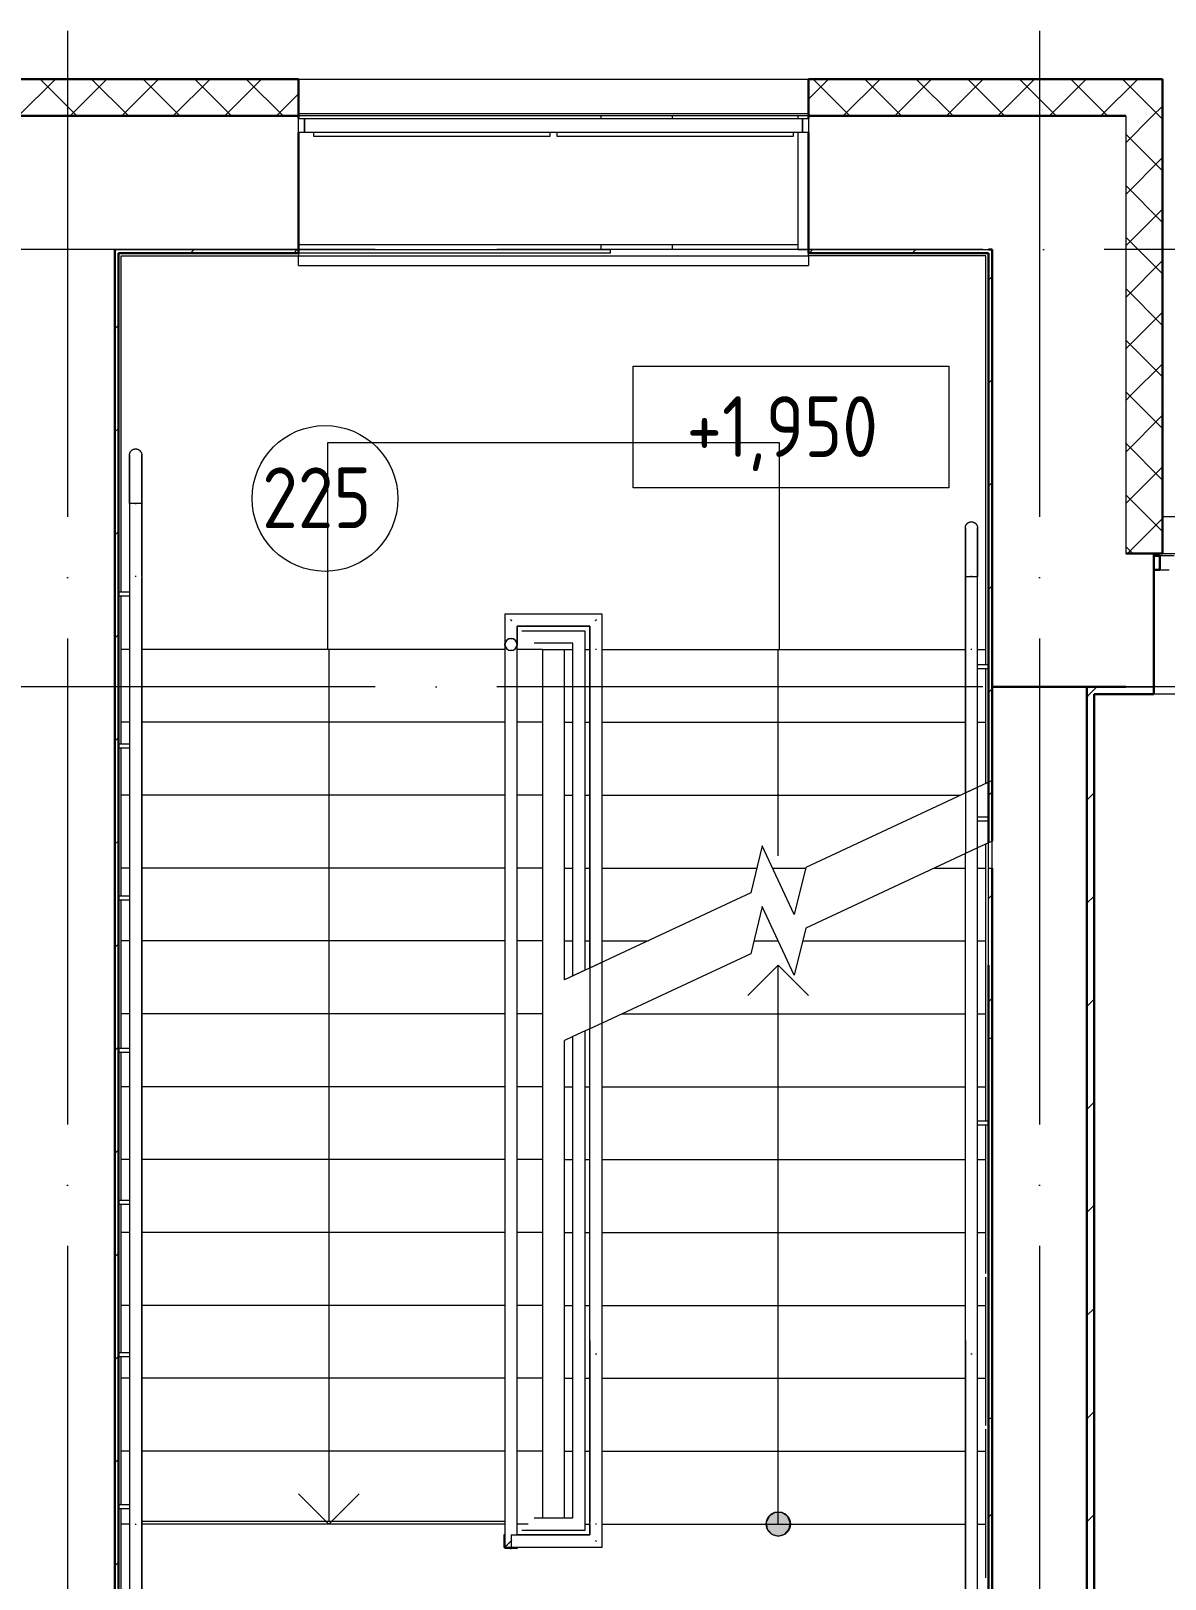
# Model space of a CAD drawing. Header units: millimetres. Extents: x -88595 to 880822, y -1054509 to -148035.
# Drawn here: x 308812 to 313480, y -271723 to -265352 of the extents above; entities that cross this region are included whole.
import ezdxf

# ---------------------------------------------------------------- set-up
doc = ezdxf.new("R2010")
doc.units = ezdxf.units.MM
doc.linetypes.add('ADSK_Линия сетки', pattern=[25, 20, -2.5, 0, -2.5])
for name, color, linetype, lineweight in [('_ Окна', 7, 'Continuous', 30), ('Аннотация', 7, 'Continuous', 20), ('Лестницы', 7, 'Continuous', 9), ('Марки помещений', 7, 'Continuous', 20), ('Оборудование', 7, 'Continuous', 18), ('Ограждение', 7, 'Continuous', 9), ('Окна', 7, 'Continuous', 9), ('Оси', 7, 'Continuous', 9), ('Отметки', 7, 'Continuous', 9), ('Перекрытие', 7, 'Continuous', 18), ('Стены внутренние', 7, 'Continuous', 18), ('Стены наружные', 7, 'Continuous', 18), ('Стены штриховка', 7, 'Continuous', 9), ('Стрелки вверх', 7, 'Continuous', 18)]:
    doc.layers.add(name, color=color, linetype=linetype, lineweight=lineweight)
doc.styles.add('GOST Common_2', font='GOST_Common.ttf', dxfattribs={"width": 0.9, "height": 350})

# ---------------------------------------------------------------- blocks, each defined once
blk = doc.blocks.new('Тип перил - D15 высота60 консоль80-16089-План 2 этажа смеж копия 4')
at = {"layer": 'Ограждение'}
for p, q in [((-7.5, 70), (-7.5, 25)), ((7.5, 25), (7.5, 70))]:
    blk.add_line(p, q, dxfattribs=at)
blk = doc.blocks.new('Тип перил - D15 высота60 консоль80-V33-План 2 этажа смеж копия 4')
at = {"layer": 'Ограждение'}
for p, q in [((-7.5, 70), (-7.5, 24.8)), ((7.5, 24.8), (7.5, 70))]:
    blk.add_line(p, q, dxfattribs=at)
blk = doc.blocks.new('2 этаж')
at = {"layer": 'Стрелки вверх'}
h = blk.add_hatch(color=256, dxfattribs=at)
edge = h.paths.add_edge_path()
edge.add_arc((341222.5, 656311.5), 50, 0, 360)
blk.add_hatch(color=256, dxfattribs=at).paths.add_polyline_path([(341222.5, 656261.5), (341249.5, 656269.4), (341268, 656290.7), (341272, 656318.6), (341260.3, 656344.2), (341236.6, 656359.5), (341208.4, 656359.5), (341184.7, 656344.2), (341173, 656318.6), (341177, 656290.7), (341195.5, 656269.4)])
at = {"layer": '_ Окна'}
for p, q in [((342792.9, 660296.5), (342767.9, 660296.5)), ((342792.9, 660238.5), (342792.9, 660296.5)), ((342767.9, 660238.5), (342792.9, 660238.5))]:
    blk.add_line(p, q, dxfattribs=at)
at = {"layer": '_ Окна', "lineweight": 18}
for p, q in [((342852.4, 660296.5), (342792.9, 660296.5)), ((342792.9, 660296.5), (342792.9, 660238.5)), ((342792.9, 660238.5), (342830.9, 660238.5))]:
    blk.add_line(p, q, dxfattribs=at)
at = {"layer": 'Аннотация', "lineweight": 20}
for p, q in [((340624.7, 660576.6), (340624.7, 661076.6)), ((340624.7, 661076.6), (341924.7, 661076.6)), ((341924.7, 661076.6), (341924.7, 660576.6)), ((341924.7, 660576.6), (340624.7, 660576.6))]:
    blk.add_line(p, q, dxfattribs=at)
at = {"layer": 'Лестницы'}
for p, q in [((341302.5, 661556.5), (340532.5, 661556.5)), ((338552.5, 659911.5), (338517.5, 659911.5)), ((338552.5, 659911.5), (338517.5, 659911.5)), ((340097.5, 659911.5), (338602.5, 659911.5)), ((340097.5, 659911.5), (338602.5, 659911.5)), ((340252.5, 659911.5), (340147.5, 659911.5)), ((340252.5, 659911.5), (340147.5, 659911.5)), ((340252.5, 659911.5), (340342.5, 659911.5)), ((340252.5, 659911.5), (340252.5, 659611.5)), ((340342.5, 659911.5), (340377.5, 659911.5)), ((340342.5, 659611.5), (340342.5, 659911.5)), ((340342.5, 659911.5), (340377.5, 659911.5)), ((340427.5, 659911.5), (340447.5, 659911.5)), ((340427.5, 659911.5), (340447.5, 659911.5)), ((340497.5, 659911.5), (341992.5, 659911.5)), ((340497.5, 659911.5), (341992.5, 659911.5)), ((342042.5, 659911.5), (342077.5, 659911.5)), ((342042.5, 659911.5), (342077.5, 659911.5)), ((338552.5, 659611.5), (338517.5, 659611.5)), ((338552.5, 659611.5), (338517.5, 659611.5)), ((340097.5, 659611.5), (338602.5, 659611.5)), ((340097.5, 659611.5), (338602.5, 659611.5)), ((340252.5, 659611.5), (340147.5, 659611.5)), ((340252.5, 659611.5), (340147.5, 659611.5)), ((340252.5, 659611.5), (340252.5, 659311.5)), ((340342.5, 659311.5), (340342.5, 659611.5)), ((340342.5, 659611.5), (340377.5, 659611.5)), ((340342.5, 659611.5), (340377.5, 659611.5)), ((340427.5, 659611.5), (340447.5, 659611.5)), ((340427.5, 659611.5), (340447.5, 659611.5)), ((340497.5, 659611.5), (341992.5, 659611.5)), ((340497.5, 659611.5), (341992.5, 659611.5)), ((342042.5, 659611.5), (342077.5, 659611.5)), ((342042.5, 659611.5), (342077.5, 659611.5)), ((342102.5, 659371.9), (341335.8, 659014.3)), ((338552.5, 659311.5), (338517.5, 659311.5)), ((338552.5, 659311.5), (338517.5, 659311.5)), ((340097.5, 659311.5), (338602.5, 659311.5)), ((340097.5, 659311.5), (338602.5, 659311.5)), ((340252.5, 659311.5), (340147.5, 659311.5)), ((340252.5, 659311.5), (340147.5, 659311.5)), ((340252.5, 659311.5), (340252.5, 659011.5)), ((340342.5, 659011.5), (340342.5, 659311.5)), ((340342.5, 659311.5), (340377.5, 659311.5)), ((340342.5, 659311.5), (340377.5, 659311.5)), ((340427.5, 659311.5), (340447.5, 659311.5)), ((340427.5, 659311.5), (340447.5, 659311.5)), ((340497.5, 659311.5), (341973.1, 659311.5)), ((340497.5, 659311.5), (341973.1, 659311.5)), ((341156.5, 659103.1), (341109.2, 658908.7)), ((341288.5, 658819.9), (341156.5, 659103.1)), ((342102.5, 659121.9), (342042.5, 659093.9)), ((342102.5, 659011.5), (342102.5, 659121.9)), ((341992.5, 659070.6), (341335.8, 658764.3)), ((338552.5, 659011.5), (338517.5, 659011.5)), ((338552.5, 659011.5), (338517.5, 659011.5)), ((340097.5, 659011.5), (338602.5, 659011.5)), ((340097.5, 659011.5), (338602.5, 659011.5)), ((340252.5, 659011.5), (340147.5, 659011.5)), ((340252.5, 659011.5), (340147.5, 659011.5)), ((340252.5, 659011.5), (340252.5, 658711.5)), ((340342.5, 658711.5), (340342.5, 659011.5)), ((340342.5, 659011.5), (340377.5, 659011.5)), ((340342.5, 659011.5), (340377.5, 659011.5)), ((340427.5, 659011.5), (340447.5, 659011.5)), ((340427.5, 659011.5), (340447.5, 659011.5)), ((340497.5, 659011.5), (341134.2, 659011.5)), ((340497.5, 659011.5), (341134.2, 659011.5)), ((341199.2, 659011.5), (341335.1, 659011.5)), ((341199.2, 659011.5), (341335.1, 659011.5)), ((341335.8, 659014.3), (341288.5, 658819.9)), ((341865.9, 659011.5), (341992.5, 659011.5)), ((341865.9, 659011.5), (341992.5, 659011.5)), ((342042.5, 659011.5), (342077.5, 659011.5)), ((342042.5, 659011.5), (342077.5, 659011.5)), ((342087.5, 659011.5), (342102.5, 659011.5)), ((342087.5, 659011.5), (342102.5, 659011.5)), ((341109.2, 658908.7), (340342.5, 658551.2)), ((341156.5, 658853.1), (341109.2, 658658.7)), ((341288.5, 658569.9), (341156.5, 658853.1)), ((341335.8, 658764.3), (341288.5, 658569.9)), ((338552.5, 658711.5), (338517.5, 658711.5)), ((338552.5, 658711.5), (338517.5, 658711.5)), ((340097.5, 658711.5), (338602.5, 658711.5)), ((340097.5, 658711.5), (338602.5, 658711.5)), ((340252.5, 658711.5), (340147.5, 658711.5)), ((340252.5, 658711.5), (340147.5, 658711.5)), ((340252.5, 658711.5), (340252.5, 658411.5)), ((340342.5, 658551.2), (340342.5, 658711.5)), ((340342.5, 658711.5), (340377.5, 658711.5)), ((340342.5, 658711.5), (340377.5, 658711.5)), ((340427.5, 658711.5), (340447.5, 658711.5)), ((340427.5, 658711.5), (340447.5, 658711.5)), ((340497.5, 658711.5), (340686.4, 658711.5)), ((340497.5, 658711.5), (340686.4, 658711.5)), ((341109.2, 658658.7), (340497.5, 658373.4)), ((341122.1, 658711.5), (341222.5, 658711.5)), ((341122.1, 658711.5), (341222.5, 658711.5)), ((341323, 658711.5), (341992.5, 658711.5)), ((341323, 658711.5), (341992.5, 658711.5)), ((342042.5, 658711.5), (342077.5, 658711.5)), ((342042.5, 658711.5), (342077.5, 658711.5)), ((338552.5, 658411.5), (338517.5, 658411.5)), ((338552.5, 658411.5), (338517.5, 658411.5)), ((340097.5, 658411.5), (338602.5, 658411.5)), ((340097.5, 658411.5), (338602.5, 658411.5)), ((340252.5, 658411.5), (340147.5, 658411.5)), ((340252.5, 658411.5), (340147.5, 658411.5)), ((340252.5, 658411.5), (340252.5, 658111.5)), ((340579.1, 658411.5), (341992.5, 658411.5)), ((340579.1, 658411.5), (341992.5, 658411.5)), ((342042.5, 658411.5), (342077.5, 658411.5)), ((342042.5, 658411.5), (342077.5, 658411.5)), ((340447.5, 658350.1), (340427.5, 658340.8)), ((340377.5, 658317.5), (340342.5, 658301.2)), ((340342.5, 658111.5), (340342.5, 658301.2)), ((338552.5, 658111.5), (338517.5, 658111.5)), ((338552.5, 658111.5), (338517.5, 658111.5)), ((340097.5, 658111.5), (338602.5, 658111.5)), ((340097.5, 658111.5), (338602.5, 658111.5)), ((340252.5, 658111.5), (340147.5, 658111.5)), ((340252.5, 658111.5), (340147.5, 658111.5)), ((340252.5, 658111.5), (340252.5, 657811.5)), ((340342.5, 657811.5), (340342.5, 658111.5)), ((340342.5, 658111.5), (340377.5, 658111.5)), ((340342.5, 658111.5), (340377.5, 658111.5)), ((340427.5, 658111.5), (340447.5, 658111.5)), ((340427.5, 658111.5), (340447.5, 658111.5)), ((340497.5, 658111.5), (341992.5, 658111.5)), ((340497.5, 658111.5), (341992.5, 658111.5)), ((342042.5, 658111.5), (342077.5, 658111.5)), ((342042.5, 658111.5), (342077.5, 658111.5)), ((338552.5, 657811.5), (338517.5, 657811.5)), ((338552.5, 657811.5), (338517.5, 657811.5)), ((340097.5, 657811.5), (338602.5, 657811.5)), ((340097.5, 657811.5), (338602.5, 657811.5)), ((340252.5, 657811.5), (340147.5, 657811.5)), ((340252.5, 657811.5), (340147.5, 657811.5)), ((340252.5, 657811.5), (340252.5, 657511.5)), ((340342.5, 657511.5), (340342.5, 657811.5)), ((340342.5, 657811.5), (340377.5, 657811.5)), ((340342.5, 657811.5), (340377.5, 657811.5)), ((340427.5, 657811.5), (340447.5, 657811.5)), ((340427.5, 657811.5), (340447.5, 657811.5)), ((340497.5, 657811.5), (341992.5, 657811.5)), ((340497.5, 657811.5), (341992.5, 657811.5)), ((342042.5, 657811.5), (342077.5, 657811.5)), ((342042.5, 657811.5), (342077.5, 657811.5)), ((338552.5, 657511.5), (338517.5, 657511.5)), ((338552.5, 657511.5), (338517.5, 657511.5)), ((340097.5, 657511.5), (338602.5, 657511.5)), ((340097.5, 657511.5), (338602.5, 657511.5)), ((340252.5, 657511.5), (340147.5, 657511.5)), ((340252.5, 657511.5), (340147.5, 657511.5)), ((340252.5, 657511.5), (340252.5, 657211.5)), ((340342.5, 657211.5), (340342.5, 657511.5)), ((340342.5, 657511.5), (340377.5, 657511.5)), ((340342.5, 657511.5), (340377.5, 657511.5)), ((340427.5, 657511.5), (340447.5, 657511.5)), ((340427.5, 657511.5), (340447.5, 657511.5)), ((340497.5, 657511.5), (341992.5, 657511.5)), ((340497.5, 657511.5), (341992.5, 657511.5)), ((342042.5, 657511.5), (342077.5, 657511.5)), ((342042.5, 657511.5), (342077.5, 657511.5)), ((338552.5, 657211.5), (338517.5, 657211.5)), ((338552.5, 657211.5), (338517.5, 657211.5)), ((340097.5, 657211.5), (338602.5, 657211.5)), ((340097.5, 657211.5), (338602.5, 657211.5)), ((340252.5, 657211.5), (340147.5, 657211.5)), ((340252.5, 657211.5), (340147.5, 657211.5)), ((340252.5, 657211.5), (340252.5, 656911.5)), ((340342.5, 656911.5), (340342.5, 657211.5)), ((340342.5, 657211.5), (340377.5, 657211.5)), ((340342.5, 657211.5), (340377.5, 657211.5)), ((340427.5, 657211.5), (340447.5, 657211.5)), ((340427.5, 657211.5), (340447.5, 657211.5)), ((340497.5, 657211.5), (341992.5, 657211.5)), ((340497.5, 657211.5), (341992.5, 657211.5)), ((342042.5, 657211.5), (342077.5, 657211.5)), ((342042.5, 657211.5), (342077.5, 657211.5)), ((338552.5, 656911.5), (338517.5, 656911.5)), ((338552.5, 656911.5), (338517.5, 656911.5)), ((340097.5, 656911.5), (338602.5, 656911.5)), ((340097.5, 656911.5), (338602.5, 656911.5)), ((340252.5, 656911.5), (340147.5, 656911.5)), ((340252.5, 656911.5), (340147.5, 656911.5)), ((340252.5, 656911.5), (340252.5, 656611.5)), ((340342.5, 656611.5), (340342.5, 656911.5)), ((340342.5, 656911.5), (340377.5, 656911.5)), ((340342.5, 656911.5), (340377.5, 656911.5)), ((340427.5, 656911.5), (340447.5, 656911.5)), ((340427.5, 656911.5), (340447.5, 656911.5)), ((340497.5, 656911.5), (341992.5, 656911.5)), ((340497.5, 656911.5), (341992.5, 656911.5)), ((342042.5, 656911.5), (342077.5, 656911.5)), ((342042.5, 656911.5), (342077.5, 656911.5)), ((338552.5, 656611.5), (338517.5, 656611.5)), ((338552.5, 656611.5), (338517.5, 656611.5)), ((340097.5, 656611.5), (338602.5, 656611.5)), ((340097.5, 656611.5), (338602.5, 656611.5)), ((340252.5, 656611.5), (340147.5, 656611.5)), ((340252.5, 656611.5), (340147.5, 656611.5)), ((340252.5, 656611.5), (340252.5, 656336.5)), ((340342.5, 656336.5), (340342.5, 656611.5)), ((340342.5, 656611.5), (340377.5, 656611.5)), ((340342.5, 656611.5), (340377.5, 656611.5)), ((340427.5, 656611.5), (340447.5, 656611.5)), ((340427.5, 656611.5), (340447.5, 656611.5)), ((340497.5, 656611.5), (341992.5, 656611.5)), ((340497.5, 656611.5), (341992.5, 656611.5)), ((342042.5, 656611.5), (342077.5, 656611.5)), ((342042.5, 656611.5), (342077.5, 656611.5)), ((338552.5, 656311.5), (338517.5, 656311.5)), ((338552.5, 656311.5), (338517.5, 656311.5)), ((340097.5, 656311.5), (338602.5, 656311.5)), ((340097.5, 656311.5), (338602.5, 656311.5)), ((340192.5, 656311.5), (340147.5, 656311.5)), ((340192.5, 656311.5), (340147.5, 656311.5)), ((340427.5, 656311.5), (340447.5, 656311.5)), ((340427.5, 656311.5), (340447.5, 656311.5)), ((340497.5, 656311.5), (341992.5, 656311.5)), ((340497.5, 656311.5), (341992.5, 656311.5)), ((342042.5, 656311.5), (342077.5, 656311.5)), ((342042.5, 656311.5), (342077.5, 656311.5))]:
    blk.add_line(p, q, dxfattribs=at)
at = {"layer": 'Марки помещений'}
blk.add_circle((339357, 660532.4), 300, dxfattribs=at)
at = {"layer": 'Ограждение'}
for p, q in [((338517.5, 661531.5), (339247.5, 661531.5)), ((338517.5, 660211.5), (338517.5, 661531.5)), ((339247.5, 661541.5), (339247.5, 661531.5)), ((339247.5, 661531.5), (341347.5, 661531.5)), ((339247.5, 661491.5), (339247.5, 661531.5)), ((341347.5, 661531.5), (341347.5, 661541.5)), ((341347.5, 661531.5), (341347.5, 661491.5)), ((342077.5, 661531.5), (341347.5, 661531.5)), ((342077.5, 659911.5), (342077.5, 661531.5)), ((339247.5, 661491.5), (341347.5, 661491.5)), ((338552.5, 660511.5), (338552.5, 660210.9)), ((338602.5, 660511.5), (338552.5, 660511.5)), ((338552.5, 660511.5), (338552.5, 660211.5)), ((338579.8, 660511.5), (338575.2, 660511.5)), ((338575.2, 660511.5), (338577.5, 660511.5)), ((338577.5, 660511.5), (338579.8, 660511.5)), ((338602.5, 660210.9), (338602.5, 660511.5)), ((338602.5, 660511.5), (338602.5, 660211.5)), ((338517.5, 660147), (338517.5, 660211.5)), ((338552.5, 660211.5), (338552.5, 656311.5)), ((338552.5, 660205.6), (338552.5, 656305.6)), ((338602.5, 660211.5), (338602.5, 656311.5)), ((338602.5, 656305.6), (338602.5, 660205.6)), ((341992.5, 660211.5), (341992.5, 659917.4)), ((341992.5, 660211.5), (342042.5, 660211.5)), ((341992.5, 659911.5), (341992.5, 660211.5)), ((342019.8, 660211.5), (342015.2, 660211.5)), ((342015.2, 660211.5), (342017.5, 660211.5)), ((342017.5, 660211.5), (342019.8, 660211.5)), ((342042.5, 659917.4), (342042.5, 660211.5)), ((342042.5, 659911.5), (342042.5, 660211.5)), ((338517.5, 659520.9), (338517.5, 660132.6)), ((340247.9, 660056.5), (340097.5, 660056.5)), ((340097.5, 660056.5), (340097.5, 659931.1)), ((340097.5, 660056.5), (340097.5, 659931.1)), ((340497.5, 660056.5), (340097.5, 660056.5)), ((340147.5, 660006.5), (340247.9, 660006.5)), ((340147.5, 659931.1), (340147.5, 660006.5)), ((340147.5, 660006.5), (340147.5, 659931.1)), ((340447.5, 660006.5), (340147.5, 660006.5)), ((340497.5, 660056.5), (340247.9, 660056.5)), ((340247.9, 660006.5), (340447.5, 660006.5)), ((340447.5, 660006.5), (340447.5, 659917.4)), ((340447.5, 659911.5), (340447.5, 660006.5)), ((340497.5, 659917.4), (340497.5, 660056.5)), ((340497.5, 659911.5), (340497.5, 660056.5)), ((340097.5, 659931.1), (340097.5, 656216.5)), ((340147.5, 656266.5), (340147.5, 659931.1)), ((340427.5, 659986.5), (340167.5, 659986.5)), ((340377.5, 659936.5), (340217.5, 659936.5)), ((340377.5, 659911.5), (340377.5, 659936.5)), ((340427.5, 659911.5), (340427.5, 659986.5)), ((340377.5, 658567.5), (340377.5, 659911.5)), ((340427.5, 658590.8), (340427.5, 659911.5)), ((340447.5, 659917.4), (340447.5, 658350.1)), ((340447.5, 658600.1), (340447.5, 659911.5)), ((340497.5, 658373.4), (340497.5, 659917.4)), ((340497.5, 658623.4), (340497.5, 659911.5)), ((341992.5, 659917.4), (341992.5, 659070.6)), ((341992.5, 659320.6), (341992.5, 659911.5)), ((342042.5, 659093.9), (342042.5, 659917.4)), ((342042.5, 659343.9), (342042.5, 659911.5)), ((342077.5, 659847), (342077.5, 659911.5)), ((342077.5, 659360.2), (342077.5, 659832.6)), ((338517.5, 658894.8), (338517.5, 659506.5)), ((342087.5, 659364.9), (342077.5, 659360.2)), ((341992.5, 659320.6), (342042.5, 659343.9)), ((342087.5, 659114.9), (342077.5, 659110.2)), ((342077.5, 657968.8), (342077.5, 659110.2)), ((342087.5, 658611.5), (342087.5, 659114.9)), ((342042.5, 659093.9), (341992.5, 659070.6)), ((341992.5, 656011.5), (341992.5, 659070.6)), ((342042.5, 656011.5), (342042.5, 659093.9)), ((338517.5, 658268.8), (338517.5, 658880.4)), ((340447.5, 658600.1), (340497.5, 658623.4)), ((340427.5, 658590.8), (340377.5, 658567.5)), ((340427.5, 658590.8), (340377.5, 658567.5)), ((340427.5, 658340.8), (340377.5, 658317.5)), ((340427.5, 658340.8), (340377.5, 658317.5)), ((340427.5, 656286.5), (340427.5, 658340.8)), ((340497.5, 658373.4), (340447.5, 658350.1)), ((340447.5, 656311.5), (340447.5, 658350.1)), ((340497.5, 656311.5), (340497.5, 658373.4)), ((340377.5, 656336.5), (340377.5, 658317.5)), ((338517.5, 657642.7), (338517.5, 658254.3)), ((342077.5, 657342.7), (342077.5, 657954.3)), ((338517.5, 657016.6), (338517.5, 657628.2)), ((342077.5, 656716.6), (342077.5, 657328.2)), ((340447.5, 657067.4), (340447.5, 656317.4)), ((340497.5, 656317.4), (340497.5, 657067.4)), ((341992.5, 657067.4), (341992.5, 656017.4)), ((342042.5, 656017.4), (342042.5, 657067.4)), ((338517.5, 656390.5), (338517.5, 657002.1)), ((342077.5, 656090.5), (342077.5, 656702.1)), ((338517.5, 656311.5), (338517.5, 656376)), ((338517.5, 654386.5), (338517.5, 656311.5)), ((338552.5, 656311.5), (338552.5, 656011.5)), ((338552.5, 656305.6), (338552.5, 656011.5)), ((338602.5, 656311.5), (338602.5, 656011.5)), ((338602.5, 656011.5), (338602.5, 656305.6)), ((340217.5, 656336.5), (340377.5, 656336.5)), ((340447.5, 656312.1), (340447.5, 656266.5)), ((340447.5, 656266.5), (340447.5, 656311.5)), ((340497.5, 656216.5), (340497.5, 656312.1)), ((340497.5, 656216.5), (340497.5, 656311.5)), ((340097.5, 656266.5), (340092.5, 656266.5)), ((340092.5, 656266.5), (340092.5, 656241.5)), ((340092.5, 656266.5), (340097.5, 656266.5)), ((340092.5, 656243.8), (340092.5, 656239.2)), ((340092.5, 656241.5), (340092.5, 656216.5)), ((340122.5, 656266.5), (340122.5, 656241.5)), ((340122.5, 656266.5), (340447.5, 656266.5)), ((340122.5, 656241.5), (340122.5, 656216.5)), ((340447.5, 656266.5), (340147.5, 656266.5)), ((340167.5, 656286.5), (340427.5, 656286.5)), ((340092.5, 656216.5), (340097.5, 656216.5)), ((340092.5, 656216.5), (340097.5, 656216.5)), ((340097.5, 656216.5), (340497.5, 656216.5)), ((340097.5, 656216.5), (340097.5, 656211.5)), ((340097.5, 656216.5), (340097.5, 656211.5)), ((340147.5, 656211.5), (340097.5, 656211.5)), ((340120.2, 656211.5), (340124.8, 656211.5)), ((340122.5, 656216.5), (340497.5, 656216.5)), ((340147.5, 656211.5), (340147.5, 656216.5)), ((340147.5, 656216.5), (340147.5, 656211.5))]:
    blk.add_line(p, q, dxfattribs=at)
at = {"layer": 'Ограждение', "flags": 128}
for points in [[(338552.5, 660711.5), (338552.5, 660712.5), (338552.6, 660713.5), (338552.7, 660714.5), (338552.8, 660715.5), (338553, 660716.5), (338553.2, 660717.4), (338553.5, 660718.4), (338553.8, 660719.4), (338554.1, 660720.3), (338554.5, 660721.2), (338554.9, 660722.2), (338555.3, 660723.1), (338555.8, 660723.9), (338556.3, 660724.8), (338556.9, 660725.6), (338557.4, 660726.4), (338558.1, 660727.2), (338558.7, 660728), (338559.4, 660728.7), (338560.1, 660729.4), (338560.8, 660730.1), (338561.6, 660730.8), (338562.4, 660731.4), (338563.2, 660732), (338564, 660732.5), (338564.8, 660733.1), (338565.7, 660733.6), (338566.6, 660734), (338567.5, 660734.4), (338568.4, 660734.8), (338569.4, 660735.2), (338570.3, 660735.5), (338571.3, 660735.7), (338572.3, 660736), (338573.3, 660736.1), (338574.2, 660736.3), (338575.2, 660736.4), (338576.2, 660736.5), (338577.2, 660736.5), (338577.5, 660736.5)], [(338552.5, 660511.5), (338552.5, 660519.5), (338552.5, 660527.5), (338552.5, 660535.4), (338552.5, 660543.4), (338552.5, 660551.2), (338552.5, 660559), (338552.5, 660566.8), (338552.5, 660574.4), (338552.5, 660582), (338552.5, 660589.4), (338552.5, 660596.7), (338552.5, 660603.9), (338552.5, 660610.9), (338552.5, 660617.7), (338552.5, 660624.4), (338552.5, 660630.9), (338552.5, 660637.3), (338552.5, 660643.4), (338552.5, 660649.3), (338552.5, 660655), (338552.5, 660660.4), (338552.5, 660665.7), (338552.5, 660670.6), (338552.5, 660675.3), (338552.5, 660679.8), (338552.5, 660684), (338552.5, 660687.9), (338552.5, 660691.5), (338552.5, 660694.9), (338552.5, 660697.9), (338552.5, 660700.7), (338552.5, 660703.1), (338552.5, 660705.2), (338552.5, 660707.1), (338552.5, 660708.6), (338552.5, 660709.8), (338552.5, 660710.7), (338552.5, 660711.2), (338552.5, 660711.5), (338552.5, 660711.5)], [(338552.5, 660711.5), (338552.5, 660711.3), (338552.5, 660710.9), (338552.5, 660710.1), (338552.5, 660709), (338552.5, 660707.5), (338552.5, 660705.8), (338552.5, 660703.7), (338552.5, 660701.4), (338552.5, 660698.7), (338552.5, 660695.7), (338552.5, 660692.5), (338552.5, 660688.9), (338552.5, 660685.1), (338552.5, 660681), (338552.5, 660676.6), (338552.5, 660671.9), (338552.5, 660667), (338552.5, 660661.9), (338552.5, 660656.5), (338552.5, 660650.8), (338552.5, 660645), (338552.5, 660638.9), (338552.5, 660632.7), (338552.5, 660626.2), (338552.5, 660619.6), (338552.5, 660612.7), (338552.5, 660605.8), (338552.5, 660598.6), (338552.5, 660591.4), (338552.5, 660584), (338552.5, 660576.5), (338552.5, 660568.8), (338552.5, 660561.1), (338552.5, 660553.4), (338552.5, 660545.5), (338552.5, 660537.6), (338552.5, 660529.6), (338552.5, 660521.7), (338552.5, 660513.7), (338552.5, 660511.5)], [(338577.5, 660736.5), (338578.5, 660736.5), (338579.5, 660736.4), (338580.5, 660736.3), (338581.5, 660736.2), (338582.5, 660736), (338583.4, 660735.8), (338584.4, 660735.5), (338585.4, 660735.2), (338586.3, 660734.9), (338587.2, 660734.5), (338588.1, 660734.1), (338589, 660733.7), (338589.9, 660733.2), (338590.8, 660732.7), (338591.6, 660732.1), (338592.4, 660731.6), (338593.2, 660730.9), (338594, 660730.3), (338594.7, 660729.6), (338595.4, 660728.9), (338596.1, 660728.2), (338596.8, 660727.4), (338597.4, 660726.7), (338598, 660725.8), (338598.5, 660725), (338599.1, 660724.2), (338599.5, 660723.3), (338600, 660722.4), (338600.4, 660721.5), (338600.8, 660720.6), (338601.1, 660719.6), (338601.5, 660718.7), (338601.7, 660717.7), (338601.9, 660716.7), (338602.1, 660715.8), (338602.3, 660714.8), (338602.4, 660713.8), (338602.5, 660712.8), (338602.5, 660711.8), (338602.5, 660711.5)], [(338602.5, 660511.5), (338602.5, 660519.5), (338602.5, 660527.5), (338602.5, 660535.4), (338602.5, 660543.4), (338602.5, 660551.2), (338602.5, 660559), (338602.5, 660566.8), (338602.5, 660574.4), (338602.5, 660582), (338602.5, 660589.4), (338602.5, 660596.7), (338602.5, 660603.9), (338602.5, 660610.9), (338602.5, 660617.7), (338602.5, 660624.4), (338602.5, 660630.9), (338602.5, 660637.3), (338602.5, 660643.4), (338602.5, 660649.3), (338602.5, 660655), (338602.5, 660660.4), (338602.5, 660665.7), (338602.5, 660670.6), (338602.5, 660675.3), (338602.5, 660679.8), (338602.5, 660684), (338602.5, 660687.9), (338602.5, 660691.5), (338602.5, 660694.9), (338602.5, 660697.9), (338602.5, 660700.7), (338602.5, 660703.1), (338602.5, 660705.2), (338602.5, 660707.1), (338602.5, 660708.6), (338602.5, 660709.8), (338602.5, 660710.7), (338602.5, 660711.2), (338602.5, 660711.5), (338602.5, 660711.5)], [(338602.5, 660711.5), (338602.5, 660711.3), (338602.5, 660710.9), (338602.5, 660710.1), (338602.5, 660709), (338602.5, 660707.5), (338602.5, 660705.8), (338602.5, 660703.7), (338602.5, 660701.4), (338602.5, 660698.7), (338602.5, 660695.7), (338602.5, 660692.5), (338602.5, 660688.9), (338602.5, 660685.1), (338602.5, 660681), (338602.5, 660676.6), (338602.5, 660671.9), (338602.5, 660667), (338602.5, 660661.9), (338602.5, 660656.5), (338602.5, 660650.8), (338602.5, 660645), (338602.5, 660638.9), (338602.5, 660632.7), (338602.5, 660626.2), (338602.5, 660619.6), (338602.5, 660612.7), (338602.5, 660605.8), (338602.5, 660598.6), (338602.5, 660591.4), (338602.5, 660584), (338602.5, 660576.5), (338602.5, 660568.8), (338602.5, 660561.1), (338602.5, 660553.4), (338602.5, 660545.5), (338602.5, 660537.6), (338602.5, 660529.6), (338602.5, 660521.7), (338602.5, 660513.7), (338602.5, 660511.5)], [(341992.5, 660411.5), (341992.5, 660412.5), (341992.6, 660413.5), (341992.7, 660414.5), (341992.8, 660415.5), (341993, 660416.5), (341993.2, 660417.4), (341993.5, 660418.4), (341993.8, 660419.4), (341994.1, 660420.3), (341994.5, 660421.2), (341994.9, 660422.2), (341995.3, 660423.1), (341995.8, 660423.9), (341996.3, 660424.8), (341996.9, 660425.6), (341997.4, 660426.4), (341998.1, 660427.2), (341998.7, 660428), (341999.4, 660428.7), (342000.1, 660429.4), (342000.8, 660430.1), (342001.6, 660430.8), (342002.4, 660431.4), (342003.2, 660432), (342004, 660432.5), (342004.8, 660433.1), (342005.7, 660433.6), (342006.6, 660434), (342007.5, 660434.4), (342008.4, 660434.8), (342009.4, 660435.2), (342010.3, 660435.5), (342011.3, 660435.7), (342012.3, 660436), (342013.3, 660436.1), (342014.2, 660436.3), (342015.2, 660436.4), (342016.2, 660436.5), (342017.2, 660436.5), (342017.5, 660436.5)], [(341992.5, 660211.5), (341992.5, 660219.5), (341992.5, 660227.5), (341992.5, 660235.4), (341992.5, 660243.4), (341992.5, 660251.2), (341992.5, 660259), (341992.5, 660266.8), (341992.5, 660274.4), (341992.5, 660282), (341992.5, 660289.4), (341992.5, 660296.7), (341992.5, 660303.9), (341992.5, 660310.9), (341992.5, 660317.7), (341992.5, 660324.4), (341992.5, 660330.9), (341992.5, 660337.3), (341992.5, 660343.4), (341992.5, 660349.3), (341992.5, 660355), (341992.5, 660360.4), (341992.5, 660365.7), (341992.5, 660370.6), (341992.5, 660375.3), (341992.5, 660379.8), (341992.5, 660384), (341992.5, 660387.9), (341992.5, 660391.5), (341992.5, 660394.9), (341992.5, 660397.9), (341992.5, 660400.7), (341992.5, 660403.1), (341992.5, 660405.2), (341992.5, 660407.1), (341992.5, 660408.6), (341992.5, 660409.8), (341992.5, 660410.7), (341992.5, 660411.2), (341992.5, 660411.5), (341992.5, 660411.5)], [(341992.5, 660411.5), (341992.5, 660411.3), (341992.5, 660410.9), (341992.5, 660410.1), (341992.5, 660409), (341992.5, 660407.5), (341992.5, 660405.8), (341992.5, 660403.7), (341992.5, 660401.4), (341992.5, 660398.7), (341992.5, 660395.7), (341992.5, 660392.5), (341992.5, 660388.9), (341992.5, 660385.1), (341992.5, 660381), (341992.5, 660376.6), (341992.5, 660371.9), (341992.5, 660367), (341992.5, 660361.9), (341992.5, 660356.5), (341992.5, 660350.8), (341992.5, 660345), (341992.5, 660338.9), (341992.5, 660332.7), (341992.5, 660326.2), (341992.5, 660319.6), (341992.5, 660312.7), (341992.5, 660305.8), (341992.5, 660298.6), (341992.5, 660291.4), (341992.5, 660284), (341992.5, 660276.5), (341992.5, 660268.8), (341992.5, 660261.1), (341992.5, 660253.4), (341992.5, 660245.5), (341992.5, 660237.6), (341992.5, 660229.6), (341992.5, 660221.7), (341992.5, 660213.7), (341992.5, 660211.5)], [(342017.5, 660436.5), (342018.5, 660436.5), (342019.5, 660436.4), (342020.5, 660436.3), (342021.5, 660436.2), (342022.5, 660436), (342023.4, 660435.8), (342024.4, 660435.5), (342025.4, 660435.2), (342026.3, 660434.9), (342027.2, 660434.5), (342028.1, 660434.1), (342029, 660433.7), (342029.9, 660433.2), (342030.8, 660432.7), (342031.6, 660432.1), (342032.4, 660431.6), (342033.2, 660430.9), (342034, 660430.3), (342034.7, 660429.6), (342035.4, 660428.9), (342036.1, 660428.2), (342036.8, 660427.4), (342037.4, 660426.7), (342038, 660425.8), (342038.5, 660425), (342039.1, 660424.2), (342039.5, 660423.3), (342040, 660422.4), (342040.4, 660421.5), (342040.8, 660420.6), (342041.1, 660419.6), (342041.5, 660418.7), (342041.7, 660417.7), (342041.9, 660416.7), (342042.1, 660415.8), (342042.3, 660414.8), (342042.4, 660413.8), (342042.5, 660412.8), (342042.5, 660411.8), (342042.5, 660411.5)], [(342042.5, 660211.5), (342042.5, 660219.5), (342042.5, 660227.5), (342042.5, 660235.4), (342042.5, 660243.4), (342042.5, 660251.2), (342042.5, 660259), (342042.5, 660266.8), (342042.5, 660274.4), (342042.5, 660282), (342042.5, 660289.4), (342042.5, 660296.7), (342042.5, 660303.9), (342042.5, 660310.9), (342042.5, 660317.7), (342042.5, 660324.4), (342042.5, 660330.9), (342042.5, 660337.3), (342042.5, 660343.4), (342042.5, 660349.3), (342042.5, 660355), (342042.5, 660360.4), (342042.5, 660365.7), (342042.5, 660370.6), (342042.5, 660375.3), (342042.5, 660379.8), (342042.5, 660384), (342042.5, 660387.9), (342042.5, 660391.5), (342042.5, 660394.9), (342042.5, 660397.9), (342042.5, 660400.7), (342042.5, 660403.1), (342042.5, 660405.2), (342042.5, 660407.1), (342042.5, 660408.6), (342042.5, 660409.8), (342042.5, 660410.7), (342042.5, 660411.2), (342042.5, 660411.5), (342042.5, 660411.5)], [(342042.5, 660411.5), (342042.5, 660411.3), (342042.5, 660410.9), (342042.5, 660410.1), (342042.5, 660409), (342042.5, 660407.5), (342042.5, 660405.8), (342042.5, 660403.7), (342042.5, 660401.4), (342042.5, 660398.7), (342042.5, 660395.7), (342042.5, 660392.5), (342042.5, 660388.9), (342042.5, 660385.1), (342042.5, 660381), (342042.5, 660376.6), (342042.5, 660371.9), (342042.5, 660367), (342042.5, 660361.9), (342042.5, 660356.5), (342042.5, 660350.8), (342042.5, 660345), (342042.5, 660338.9), (342042.5, 660332.7), (342042.5, 660326.2), (342042.5, 660319.6), (342042.5, 660312.7), (342042.5, 660305.8), (342042.5, 660298.6), (342042.5, 660291.4), (342042.5, 660284), (342042.5, 660276.5), (342042.5, 660268.8), (342042.5, 660261.1), (342042.5, 660253.4), (342042.5, 660245.5), (342042.5, 660237.6), (342042.5, 660229.6), (342042.5, 660221.7), (342042.5, 660213.7), (342042.5, 660211.5)], [(340469.7, 657011.9), (340472.5, 657011.5), (340475.3, 657011.9)], [(342014.7, 657011.9), (342017.5, 657011.5), (342020.3, 657011.9)], [(340470.2, 656243.8), (340472.5, 656241.5), (340474.8, 656239.2)], [(340474.8, 656239.2), (340472.5, 656241.5), (340470.2, 656243.8)]]:
    blk.add_lwpolyline(points, dxfattribs=at)
at = {"layer": 'Ограждение'}
for start, end in [(0, 180), (180, 0)]:
    blk.add_arc((340122.5, 659931.1), 25, start, end, dxfattribs=at)
for points in [[(338579.6, 660211.5), (338578.9, 660211.5), (338577.5, 660211.5), (338576.1, 660211.5), (338575.4, 660211.5)], [(340116, 659955.3), (340118.1, 659955.8), (340122.5, 659956.4), (340126.9, 659955.8), (340129, 659955.3)], [(340129, 659907), (340126.9, 659906.4), (340122.5, 659905.8), (340118.1, 659906.4), (340116, 659907)], [(340474.6, 659911.5), (340473.9, 659911.5), (340472.5, 659911.5), (340471.1, 659911.5), (340470.4, 659911.5)], [(342019.6, 659911.5), (342018.9, 659911.5), (342017.5, 659911.5), (342016.1, 659911.5), (342015.4, 659911.5)], [(338575.4, 656311.5), (338576.1, 656311.5), (338577.5, 656311.5), (338578.9, 656311.5), (338579.6, 656311.5)], [(340474.6, 656311.5), (340473.9, 656311.5), (340472.5, 656311.5), (340471.1, 656311.5), (340470.4, 656311.5)]]:
    blk.add_open_spline(points, degree=3, dxfattribs=at)
for points, knots in [([(340120.2, 660033.8), (340120.4, 660033.6), (340121.2, 660032.8), (340122.5, 660031.5), (340123.8, 660030.2), (340124.6, 660029.4), (340124.8, 660029.2)], [0.4701827, 0.4701827, 0.4701827, 0.4701827, 0.47916667, 0.5, 0.52083333, 0.5298173, 0.5298173, 0.5298173, 0.5298173]), ([(340470.2, 660029.2), (340470.4, 660029.4), (340471.2, 660030.2), (340472.5, 660031.5), (340473.8, 660032.8), (340474.6, 660033.6), (340474.8, 660033.8)], [-0.5298173, -0.5298173, -0.5298173, -0.5298173, -0.52083333, -0.5, -0.47916667, -0.4701827, -0.4701827, -0.4701827, -0.4701827]), ([(340097.5, 659931.1), (340097.5, 659933.3), (340097.9, 659936.6), (340099.3, 659940.7), (340100.5, 659943.2), (340101.5, 659944.7), (340101.9, 659945.2), (340101.9, 659945.3)], [-1, -1, -1, -1, -0.9166667, -0.875, -0.8333333, -0.8125, -0.807426, -0.807426, -0.807426, -0.807426]), ([(340101.9, 659916.9), (340101.9, 659917), (340101.5, 659917.6), (340100.5, 659919.1), (340099.3, 659921.5), (340097.9, 659925.7), (340097.5, 659928.9), (340097.5, 659931.1)], [-0.192574, -0.192574, -0.192574, -0.192574, -0.1875, -0.1666667, -0.125, -0.0833333, 0, 0, 0, 0]), ([(340102.7, 659946.3), (340103.3, 659947.2), (340104.4, 659948.4), (340106, 659949.9), (340107.7, 659951.3), (340110, 659952.8), (340112.3, 659954), (340113.8, 659954.5), (340114.2, 659954.7)], [-0.7916667, -0.7916667, -0.7916667, -0.7916667, -0.75, -0.7291667, -0.7083333, -0.6666667, -0.625, -0.6072307, -0.6072307, -0.6072307, -0.6072307]), ([(340130.8, 659954.7), (340131.2, 659954.5), (340132.7, 659954), (340135, 659952.8), (340137.3, 659951.3), (340139, 659949.9), (340140.6, 659948.4), (340141.7, 659947.2), (340142.3, 659946.3)], [-0.3927693, -0.3927693, -0.3927693, -0.3927693, -0.375, -0.3333333, -0.2916667, -0.2708333, -0.25, -0.2083333, -0.2083333, -0.2083333, -0.2083333]), ([(340143.1, 659945.3), (340143.1, 659945.2), (340143.5, 659944.7), (340144.5, 659943.2), (340145.7, 659940.7), (340147.1, 659936.6), (340147.5, 659933.3), (340147.5, 659931.1)], [-0.192574, -0.192574, -0.192574, -0.192574, -0.1875, -0.1666667, -0.125, -0.0833333, 0, 0, 0, 0]), ([(340147.5, 659931.1), (340147.5, 659928.9), (340147.1, 659925.7), (340145.7, 659921.5), (340144.5, 659919.1), (340143.5, 659917.6), (340143.1, 659917), (340143.1, 659916.9)], [-1, -1, -1, -1, -0.9166667, -0.875, -0.8333333, -0.8125, -0.807426, -0.807426, -0.807426, -0.807426]), ([(340114.2, 659907.5), (340113.8, 659907.7), (340112.3, 659908.2), (340110, 659909.4), (340107.7, 659910.9), (340106, 659912.3), (340104.4, 659913.8), (340103.3, 659915), (340102.7, 659915.9)], [-0.3927693, -0.3927693, -0.3927693, -0.3927693, -0.375, -0.3333333, -0.2916667, -0.2708333, -0.25, -0.2083333, -0.2083333, -0.2083333, -0.2083333]), ([(340142.3, 659915.9), (340141.7, 659915), (340140.6, 659913.8), (340139, 659912.3), (340137.3, 659910.9), (340135, 659909.4), (340132.7, 659908.2), (340131.2, 659907.7), (340130.8, 659907.5)], [-0.7916667, -0.7916667, -0.7916667, -0.7916667, -0.75, -0.7291667, -0.7083333, -0.6666667, -0.625, -0.6072307, -0.6072307, -0.6072307, -0.6072307]), ([(340124.8, 656243.8), (340124.6, 656243.6), (340123.8, 656242.8), (340122.5, 656241.5), (340120.9, 656239.9), (340119.2, 656238.2), (340117.6, 656236.6), (340116, 656235), (340114.5, 656233.5), (340112.9, 656231.9), (340111.4, 656230.4), (340110, 656229), (340108.6, 656227.6), (340106.8, 656225.8), (340105.2, 656224.2), (340103.7, 656222.7), (340102.3, 656221.3), (340100.8, 656219.8), (340099.3, 656218.3), (340097.9, 656216.9), (340097.5, 656216.5), (340097.5, 656216.5)], [-0.5298173, -0.5298173, -0.5298173, -0.5298173, -0.5208333, -0.5, -0.4791667, -0.4583333, -0.4375, -0.4166667, -0.3958333, -0.375, -0.3541667, -0.3333333, -0.3125, -0.2916667, -0.25, -0.2291667, -0.2083333, -0.1666667, -0.125, -0.0833333, 0, 0, 0, 0])]:
    blk.add_open_spline(points, degree=3, knots=knots, dxfattribs=at)
at = {"layer": 'Окна'}
for p, q in [((339247.5, 662096.5), (339272.5, 662096.5)), ((339247.5, 662038.5), (339247.5, 662096.5)), ((339272.5, 662038.5), (339247.5, 662038.5)), ((339272.5, 662096.5), (339272.5, 662038.5)), ((339272.5, 662096.5), (341322.5, 662096.5)), ((339272.5, 662038.5), (339272.5, 662096.5)), ((341322.5, 662038.5), (339272.5, 662038.5)), ((339310.5, 662021.5), (339310.5, 662038.5)), ((340282.5, 662038.5), (340282.5, 662021.5)), ((340312.5, 662021.5), (340312.5, 662038.5)), ((341284.5, 662038.5), (341284.5, 662021.5)), ((341322.5, 662096.5), (341347.5, 662096.5)), ((341322.5, 662038.5), (341322.5, 662096.5)), ((341322.5, 662096.5), (341322.5, 662038.5)), ((341347.5, 662038.5), (341322.5, 662038.5)), ((341347.5, 662096.5), (341347.5, 662038.5)), ((340282.5, 662021.5), (339310.5, 662021.5)), ((341284.5, 662021.5), (340312.5, 662021.5))]:
    blk.add_line(p, q, dxfattribs=at)
at = {"layer": 'Оси', "linetype": 'ADSK_Линия сетки', "ltscale": 100}
for p, q in [((338297.5, 662456.5), (338297.5, 631330.4)), ((342297.5, 662456.5), (342297.5, 631330.4)), ((364564.8, 661556.5), (287587.4, 661556.5)), ((364564.8, 659756.5), (287587.4, 659756.5))]:
    blk.add_line(p, q, dxfattribs=at)
at = {"layer": 'Перекрытие', "color": 49, "ltscale": 100, "true_color": 0x464646}
for p, q in [((341302.5, 661556.5), (340532.5, 661556.5)), ((340252.5, 659911.5), (340377.5, 659911.5)), ((340427.5, 659911.5), (340447.5, 659911.5)), ((340497.5, 659911.5), (341992.5, 659911.5)), ((342042.5, 659911.5), (342077.5, 659911.5)), ((338552.5, 656311.5), (338517.5, 656311.5)), ((340097.5, 656321.5), (338602.5, 656321.5)), ((340097.5, 656311.5), (338602.5, 656311.5)), ((340192.5, 656311.5), (340147.5, 656311.5))]:
    blk.add_line(p, q, dxfattribs=at)
at = {"layer": 'Стены внутренние', "lineweight": 30}
for p, q in [((337790.5, 662258.5), (339247.5, 662258.5)), ((339247.5, 662096.5), (339247.5, 662258.5)), ((342804.5, 662258.5), (341347.5, 662258.5)), ((341347.5, 662096.5), (341347.5, 662258.5)), ((342804.5, 662258.5), (342804.5, 660306.5)), ((339247.5, 662106.5), (337942.5, 662106.5)), ((342652.5, 662106.5), (341347.5, 662106.5)), ((339247.5, 662038.5), (339247.5, 661556.5)), ((341347.5, 662038.5), (341347.5, 661556.5)), ((342102.5, 659756.5), (342102.5, 661556.5)), ((342102.5, 661556.5), (342102.5, 661556.5)), ((342767.9, 660306.5), (342652.5, 660306.5)), ((342652.5, 660306.5), (342804.5, 660306.5)), ((342767.9, 659756.5), (342767.9, 660306.5)), ((342492.5, 659756.5), (342102.5, 659756.5)), ((342102.5, 659756.5), (342102.5, 659121.9)), ((342492.5, 659756.5), (342102.5, 659756.5)), ((342102.5, 659011.5), (342102.5, 654361.5))]:
    blk.add_line(p, q, dxfattribs=at)
at = {"layer": 'Стены внутренние', "linetype": 'Continuous', "lineweight": 9}
for p, q in [((338095.9, 662106.5), (338245.9, 662256.5)), ((338335.7, 662106.5), (338185.7, 662256.5)), ((338308.1, 662106.5), (338458.1, 662256.5)), ((338547.8, 662106.5), (338397.8, 662256.5)), ((338520.2, 662106.5), (338670.2, 662256.5)), ((338595, 662258.5), (338593.8, 662256.5)), ((338760, 662106.5), (338610, 662256.5)), ((338732.3, 662106.5), (338882.3, 662256.5)), ((338972.1, 662106.5), (338822.1, 662256.5)), ((338828.6, 662256.5), (338827.4, 662258.5)), ((338944.5, 662106.5), (339094.5, 662256.5)), ((339184.2, 662106.5), (339034.2, 662256.5)), ((341347.5, 662176.1), (341427.9, 662256.5)), ((341517.7, 662106.5), (341367.7, 662256.5)), ((341490, 662106.5), (341640, 662256.5)), ((341729.8, 662106.5), (341579.8, 662256.5)), ((341644.2, 662256.5), (341643.1, 662258.5)), ((341702.2, 662106.5), (341852.2, 662256.5)), ((341941.9, 662106.5), (341791.9, 662256.5)), ((341914.3, 662106.5), (342064.3, 662256.5)), ((342154.1, 662106.5), (342004.1, 662256.5)), ((342126.4, 662106.5), (342276.4, 662256.5)), ((342366.2, 662106.5), (342216.2, 662256.5)), ((342338.6, 662106.5), (342488.6, 662256.5)), ((342578.3, 662106.5), (342428.3, 662256.5)), ((342466.4, 662258.5), (342465.3, 662256.5)), ((342550.7, 662106.5), (342700.7, 662256.5)), ((342790.5, 662106.5), (342640.5, 662256.5)), ((339156.6, 662106.5), (339245.5, 662195.4)), ((342652.5, 661996.2), (342762.8, 662106.5)), ((342762.8, 662106.5), (342802.5, 662146.2)), ((342802.5, 662094.5), (342790.5, 662106.5)), ((342802.5, 661882.3), (342652.5, 662032.3)), ((342652.5, 661784), (342802.5, 661934)), ((342802.5, 661670.2), (342652.5, 661820.2)), ((342652.5, 661571.9), (342802.5, 661721.9)), ((342802.5, 661458.1), (342652.5, 661608.1)), ((342652.5, 661359.8), (342802.5, 661509.8)), ((342802.5, 661245.9), (342652.5, 661395.9)), ((342652.5, 661147.6), (342802.5, 661297.6)), ((342804.5, 661262.8), (342802.5, 661266.3)), ((342802.5, 661033.8), (342652.5, 661183.8)), ((342675.5, 660958.5), (342802.5, 661085.5)), ((342665.7, 660958.5), (342652.5, 660971.7)), ((342652.5, 660935.5), (342675.5, 660958.5)), ((342802.5, 660821.7), (342665.7, 660958.5)), ((342652.5, 660723.4), (342802.5, 660873.4)), ((342802.5, 660609.6), (342652.5, 660759.6)), ((342652.5, 660511.2), (342802.5, 660661.2)), ((342802.5, 660397.4), (342652.5, 660547.4)), ((342659.9, 660306.5), (342802.5, 660449.1)), ((342802.5, 660449.1), (342804.5, 660451.1)), ((342804.5, 660395.4), (342802.5, 660397.4)), ((342681.3, 660306.5), (342652.5, 660335.3))]:
    blk.add_line(p, q, dxfattribs=at)
at = {"layer": 'Стены внутренние'}
for p, q in [((339247.5, 662258.5), (341347.5, 662258.5)), ((339247.5, 662116.5), (341347.5, 662116.5)), ((340492.5, 662106.5), (340492.5, 662096.5)), ((340787.5, 662096.5), (340787.5, 662106.5)), ((341302.5, 662106.5), (341302.5, 662096.5)), ((342652.5, 662106.5), (342652.5, 660306.5)), ((340492.5, 661576.5), (340492.5, 661556.5)), ((340787.5, 661556.5), (340787.5, 661576.5)), ((341302.5, 661576.5), (341302.5, 661556.5)), ((341302.5, 661556.5), (342087.5, 661556.5)), ((342804.5, 660458.5), (344417.9, 660458.5)), ((342804.5, 660306.5), (344417.9, 660306.5)), ((342652.5, 659756.5), (342767.9, 659756.5))]:
    blk.add_line(p, q, dxfattribs=at)
at = {"layer": 'Стены наружные'}
for p, q in [((341347.5, 662106.5), (339247.5, 662106.5)), ((341302.5, 662038.5), (341302.5, 661576.5)), ((338492.5, 661556.5), (340532.5, 661556.5)), ((341302.5, 661576.5), (339247.5, 661576.5)), ((340532.5, 661541.5), (339247.5, 661541.5)), ((340532.5, 661541.5), (340532.5, 661556.5)), ((342767.9, 659756.5), (342652.5, 659756.5)), ((344417.9, 659726.5), (342767.9, 659726.5))]:
    blk.add_line(p, q, dxfattribs=at)
at = {"layer": 'Стены наружные', "lineweight": 30}
for p, q in [((338492.5, 654241.5), (338492.5, 661556.5)), ((338507.5, 661541.5), (339247.5, 661541.5)), ((338507.5, 654376.5), (338507.5, 661541.5)), ((339247.5, 661541.5), (339247.5, 661556.5)), ((341347.5, 661541.5), (341347.5, 661556.5)), ((341347.5, 661541.5), (342087.5, 661541.5)), ((342087.5, 661556.5), (342102.5, 661556.5)), ((342087.5, 659114.9), (342087.5, 661541.5)), ((342102.5, 659121.9), (342102.5, 661556.5)), ((342652.5, 659756.5), (342492.5, 659756.5)), ((342492.5, 659756.5), (342492.5, 653751.5)), ((342767.9, 659726.5), (342767.9, 659756.5)), ((342522.5, 659726.5), (342767.9, 659726.5)), ((342522.5, 653781.5), (342522.5, 659726.5)), ((342102.5, 654361.5), (342102.5, 659011.5)), ((342087.5, 658612.1), (342087.5, 654376.5))]:
    blk.add_line(p, q, dxfattribs=at)
at = {"layer": 'Стены наружные', "linetype": 'Continuous', "lineweight": 9}
for p, q in [((338803.7, 661541.5), (338818.7, 661556.5)), ((339228, 661541.5), (339243, 661556.5)), ((341349.3, 661541.5), (341364.3, 661556.5)), ((341773.6, 661541.5), (341788.6, 661556.5)), ((342087.5, 661431.2), (342102.5, 661446.2)), ((338492.5, 661230.3), (338507.5, 661245.3)), ((342087.5, 661006.9), (342102.5, 661021.9)), ((338492.5, 660806), (338507.5, 660821)), ((342087.5, 660582.6), (342102.5, 660597.6)), ((338492.5, 660381.8), (338507.5, 660396.8)), ((342087.5, 660158.4), (342102.5, 660173.4)), ((338492.5, 659957.5), (338507.5, 659972.5)), ((342087.5, 659734.1), (342102.5, 659749.1)), ((342504.2, 659726.5), (342534.2, 659756.5)), ((342492.5, 659714.8), (342504.2, 659726.5)), ((338492.5, 659533.2), (338507.5, 659548.2)), ((342087.5, 659309.8), (342102.5, 659324.8)), ((342492.5, 659290.6), (342522.5, 659320.6)), ((338492.5, 659109), (338507.5, 659124)), ((342087.5, 658885.6), (342102.5, 658900.6)), ((342492.5, 658866.3), (342522.5, 658896.3)), ((338492.5, 658684.7), (338507.5, 658699.7)), ((342087.5, 658461.3), (342102.5, 658476.3)), ((342492.5, 658442.1), (342522.5, 658472.1)), ((338492.5, 658260.4), (338507.5, 658275.4)), ((342492.5, 658017.8), (342522.5, 658047.8)), ((338492.5, 657836.2), (338507.5, 657851.2)), ((342492.5, 657593.5), (342522.5, 657623.5)), ((338492.5, 657411.9), (338507.5, 657426.9)), ((342492.5, 657169.3), (342522.5, 657199.3)), ((338492.5, 656987.6), (338507.5, 657002.6)), ((342492.5, 656745), (342522.5, 656775)), ((338492.5, 656563.4), (338507.5, 656578.4)), ((342087.5, 656340), (342102.5, 656355)), ((342492.5, 656320.7), (342522.5, 656350.7)), ((338492.5, 656139.1), (338507.5, 656154.1))]:
    blk.add_line(p, q, dxfattribs=at)
at = {"layer": 'Стены штриховка'}
for p, q in [((337790.5, 662256.5), (339245.5, 662256.5)), ((339245.5, 662256.5), (339245.5, 662182.5)), ((341349.5, 662182.5), (341349.5, 662256.5)), ((341349.5, 662256.5), (342804.5, 662256.5)), ((342802.5, 660456.5), (342802.5, 662258.5)), ((339245.5, 662182.5), (339247.5, 662182.5)), ((341347.5, 662182.5), (341349.5, 662182.5)), ((342804.5, 660456.5), (342802.5, 660456.5)), ((342087.5, 658311.5), (342102.5, 658311.5)), ((342102.5, 656746.3), (342087.5, 656746.3))]:
    blk.add_line(p, q, dxfattribs=at)
at = {"layer": 'Стрелки вверх'}
for p, q in [((339367.5, 660761.5), (339367.5, 659911.5)), ((341227.5, 660761.5), (339367.5, 660761.5)), ((341227.5, 659911.5), (341227.5, 660761.5)), ((339372.5, 659911.5), (339372.5, 659611.5)), ((341222.5, 659611.5), (341222.5, 659911.5)), ((339372.5, 659611.5), (339372.5, 659311.5)), ((341222.5, 659311.5), (341222.5, 659611.5)), ((339372.5, 659311.5), (339372.5, 659011.5)), ((341222.5, 659061.5), (341222.5, 659311.5)), ((339372.5, 659011.5), (339372.5, 658711.5)), ((339372.5, 658711.5), (339372.5, 658411.5)), ((341222.5, 658611.5), (341097.5, 658486.5)), ((341222.5, 658411.5), (341222.5, 658611.5)), ((341222.5, 658611.5), (341347.5, 658486.5)), ((339372.5, 658411.5), (339372.5, 658111.5)), ((341222.5, 658111.5), (341222.5, 658411.5)), ((339372.5, 658111.5), (339372.5, 657811.5)), ((341222.5, 657811.5), (341222.5, 658111.5)), ((339372.5, 657811.5), (339372.5, 657511.5)), ((341222.5, 657511.5), (341222.5, 657811.5)), ((339372.5, 657511.5), (339372.5, 657211.5)), ((341222.5, 657211.5), (341222.5, 657511.5)), ((339372.5, 657211.5), (339372.5, 656911.5)), ((341222.5, 656911.5), (341222.5, 657211.5)), ((339372.5, 656911.5), (339372.5, 656611.5)), ((341222.5, 656611.5), (341222.5, 656911.5)), ((339372.5, 656611.5), (339372.5, 656321.5)), ((341222.5, 656311.5), (341222.5, 656611.5)), ((339372.5, 656311.5), (339247.5, 656436.5)), ((339372.5, 656311.5), (339497.5, 656436.5)), ((341184.7, 656344.2), (341173, 656318.6)), ((341173, 656318.6), (341177, 656290.7)), ((341208.4, 656359.5), (341184.7, 656344.2)), ((341236.6, 656359.5), (341208.4, 656359.5)), ((341260.3, 656344.2), (341236.6, 656359.5)), ((341272, 656318.6), (341260.3, 656344.2)), ((341268, 656290.7), (341272, 656318.6)), ((341177, 656290.7), (341195.5, 656269.4)), ((341195.5, 656269.4), (341222.5, 656261.5)), ((341222.5, 656261.5), (341249.5, 656269.4)), ((341249.5, 656269.4), (341268, 656290.7))]:
    blk.add_line(p, q, dxfattribs=at)
blk.add_circle((341222.5, 656311.5), 50, dxfattribs=at)
for name, p, rotation in [('Тип перил - D15 высота60 консоль80-16089-План 2 этажа смеж копия 4', (338577.5, 660139.8), 90), ('Тип перил - D15 высота60 консоль80-16089-План 2 этажа смеж копия 4', (342017.5, 659839.8), 269.9999999999998), ('Тип перил - D15 высота60 консоль80-16089-План 2 этажа смеж копия 4', (338577.5, 659513.7), 90), ('Тип перил - D15 высота60 консоль80-V33-План 2 этажа смеж копия 4', (342017.5, 659213.7), 269.9999999999998), ('Тип перил - D15 высота60 консоль80-16089-План 2 этажа смеж копия 4', (338577.5, 658887.6), 90), ('Тип перил - D15 высота60 консоль80-16089-План 2 этажа смеж копия 4', (338577.5, 658261.5), 90), ('Тип перил - D15 высота60 консоль80-16089-План 2 этажа смеж копия 4', (342017.5, 657961.5), 269.9999999999998), ('Тип перил - D15 высота60 консоль80-16089-План 2 этажа смеж копия 4', (338577.5, 657635.4), 90), ('Тип перил - D15 высота60 консоль80-16089-План 2 этажа смеж копия 4', (338577.5, 657009.3), 90), ('Тип перил - D15 высота60 консоль80-16089-План 2 этажа смеж копия 4', (338577.5, 656383.2), 90)]:
    blk.add_blockref(name, p, dxfattribs=dict(rotation=rotation))
at = {"layer": 'Марки помещений', "style": 'GOST Common_2', "width": 0.9}
blk.add_text('225', height=250, dxfattribs=at).set_placement((339098.3, 660410.2))
at = {"layer": 'Отметки', "style": 'GOST Common_2', "width": 0.9}
blk.add_text('+1,950', height=250, dxfattribs=at).set_placement((340844.9, 660703.3))

msp = doc.modelspace()

# ---------------------------------------------------------------- block references
at = {"layer": 'Оборудование', "color": 5, "true_color": 0x0000ff}
msp.add_blockref('2 этаж', (-29334.2, -927808.4), dxfattribs=at)

doc.saveas('drawing.dxf')
